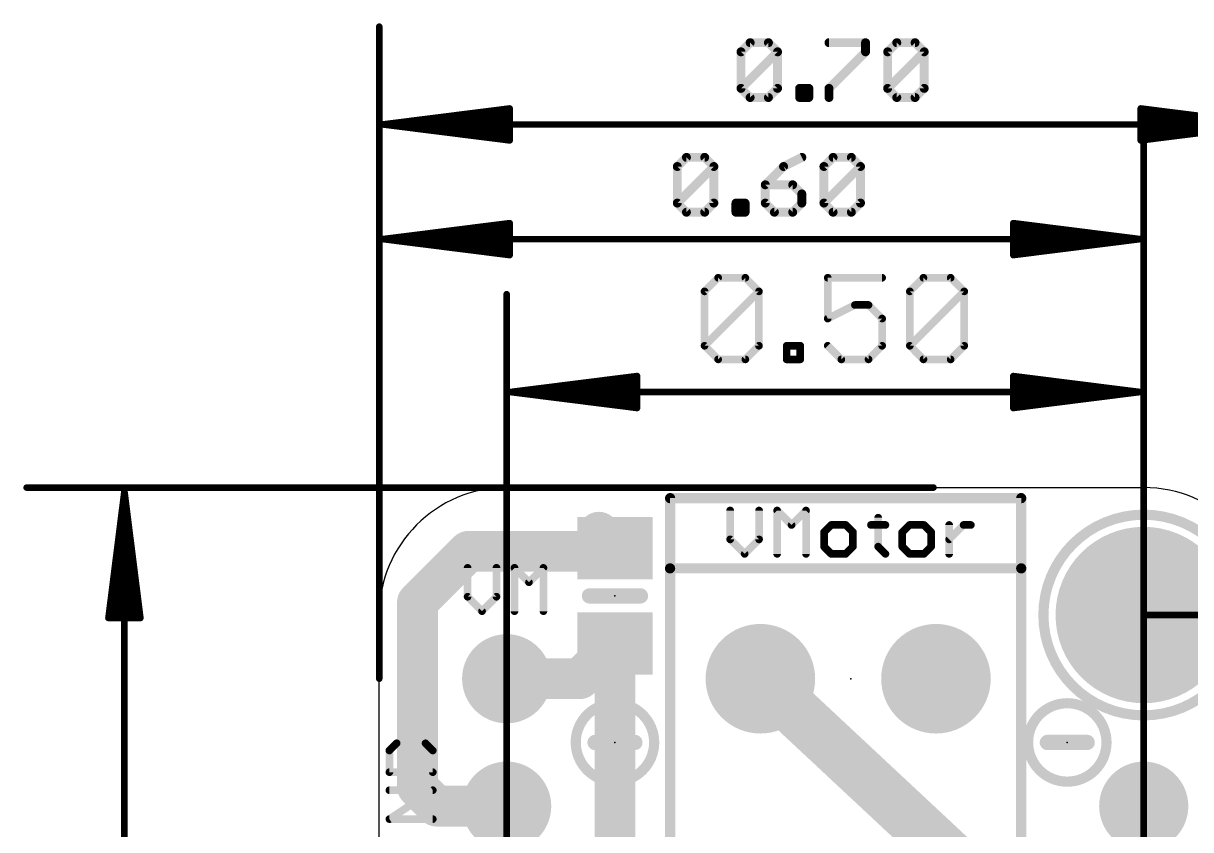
# Model space of a CAD drawing. Extents: x -9.7 to 25.8, y -1.3 to 33.4.
# Drawn here: x -9.38 to 13.89, y 17.31 to 33.38 of the extents above; entities that cross this region are included whole.
import ezdxf

# ---------------------------------------------------------------- set-up
doc = ezdxf.new("R2010")
doc.units = 0
for name, color, linetype in [('1', 12, 'CONTINUOUS'), ('17', 110, 'CONTINUOUS'), ('20', 53, 'CONTINUOUS'), ('21', 40, 'CONTINUOUS'), ('23', 53, 'CONTINUOUS'), ('47', 253, 'CONTINUOUS')]:
    doc.layers.add(name, color=color, linetype=linetype)

# ---------------------------------------------------------------- blocks, each defined once
blk = doc.blocks.new('RECT')
blk.add_solid([(-0.5, -0.5), (0.5, -0.5), (-0.5, 0.5), (0.5, 0.5)])
blk = doc.blocks.new('ROUNDP')
at = {"const_width": 0.5}
blk.add_lwpolyline([(0, -0.25, 1), (0, 0.25, 1), (0, -0.25)], format="xyb", dxfattribs=at)

msp = doc.modelspace()

# ---------------------------------------------------------------- linework, layer by layer
at = {"layer": '1'}
for points, const_width in [([(2.413, 22.921), (2.093, 23.241)], 0.8128), ([(2.352, 22.86), (2.413, 22.921)], 0.8128), ([(-1.524, 21.844), (-0.508, 22.86)], 0.8128), ([(-0.508, 22.86), (2.352, 22.86)], 0.8128), ([(-1.524, 18.161), (-1.524, 21.844)], 0.8128), ([(1.712, 20.32), (2.413, 21.021)], 0.8128), ([(2.413, 21.021), (2.413, 16.637)], 0.8128), ([(0.254, 20.32), (1.712, 20.32)], 0.8128), ([(5.312, 20.32), (9.144, 16.742)], 1.016), ([(-1.143, 17.78), (-1.524, 18.161)], 0.8128), ([(0.254, 17.78), (-1.143, 17.78)], 0.8128)]:
    msp.add_lwpolyline(points, dxfattribs=dict(at, const_width=const_width))
for points, const_width in [([(2.2367, 23.3847, 1), (1.9493, 23.0973)], 0.4064), ([(2.5567, 22.7773, 1), (2.2693, 23.0647)], 0.4064), ([(-0.508, 23.0632, 1), (-0.508, 22.6568)], 0.4064), ([(-0.3643, 22.7163, 1), (-0.6517, 23.0037)], 0.4064), ([(2.2083, 23.0037, 1), (2.4957, 22.7163)], 0.4064), ([(2.2693, 22.7773, 1), (2.5567, 23.0647)], 0.4064), ([(2.352, 22.6568, 1), (2.352, 23.0632)], 0.4064), ([(-1.3208, 21.844, 1), (-1.7272, 21.844)], 0.4064), ([(-1.6677, 21.9877, 1), (-1.3803, 21.7003)], 0.4064), ([(2.6162, 21.021, 1), (2.2098, 21.021)], 0.4064), ([(2.5567, 20.8773, 1), (2.2693, 21.1647)], 0.4064), ([(0.254, 20.5232, 1), (0.254, 20.1168)], 0.4064), ([(1.712, 20.1168, 1), (1.712, 20.5232)], 0.4064), ([(5.4853, 20.5057, 1), (5.1387, 20.1343)], 0.508), ([(1.5683, 20.4637, 1), (1.8557, 20.1763)], 0.4064), ([(-1.3803, 18.3047, 1), (-1.6677, 18.0173)], 0.4064), ([(-1.7272, 18.161, 1), (-1.3208, 18.161)], 0.4064), ([(-1.143, 17.9832, 1), (-1.143, 17.5768)], 0.4064), ([(0.254, 17.5768, 1), (0.254, 17.9832)], 0.4064), ([(-1.2867, 17.6363, 1), (-0.9993, 17.9237)], 0.4064)]:
    msp.add_lwpolyline(points, format="xyb", dxfattribs=dict(at, const_width=const_width))
at = {"layer": '20'}
for p, q in [((0.254, 24.13), (12.954, 24.13)), ((-2.286, 1.27), (-2.286, 21.59))]:
    msp.add_line(p, q, dxfattribs=at)
for centre, start, end in [((0.254, 21.59), 90, 180), ((12.954, 21.59), 0, 90)]:
    msp.add_arc(centre, 2.54, start, end, dxfattribs=at)
at = {"layer": '21'}
for points, const_width in [([(10.512, 23.92), (3.512, 23.92)], 0.2032), ([(3.512, 23.92), (3.512, 22.52)], 0.2032), ([(10.512, 22.52), (10.512, 23.92)], 0.2032), ([(4.7098, 23.6735), (4.7098, 23.0973)], 0.1524), ([(5.2861, 23.0973), (5.2861, 23.6735)], 0.1524), ([(5.6454, 22.8092), (5.6454, 23.6735)], 0.1524), ([(5.6454, 23.6735), (5.9335, 23.3854)], 0.1524), ([(5.9335, 23.3854), (6.2216, 23.6735)], 0.1524), ([(6.2216, 23.6735), (6.2216, 22.8092)], 0.1524), ([(7.6605, 23.5295), (7.6605, 22.9533)], 0.1524), ([(6.7249, 23.3854), (6.5809, 23.2414)], 0.1524), ([(6.5809, 23.2414), (6.5809, 22.9533)], 0.1524), ([(7.0131, 23.3854), (6.7249, 23.3854)], 0.1524), ([(7.1571, 23.2414), (7.0131, 23.3854)], 0.1524), ([(7.1571, 22.9533), (7.1571, 23.2414)], 0.1524), ([(7.5164, 23.3854), (7.8045, 23.3854)], 0.1524), ([(8.2841, 23.3854), (8.1401, 23.2414)], 0.1524), ([(8.1401, 23.2414), (8.1401, 22.9533)], 0.1524), ([(8.5722, 23.3854), (8.2841, 23.3854)], 0.1524), ([(8.7163, 23.2414), (8.5722, 23.3854)], 0.1524), ([(8.7163, 22.9533), (8.7163, 23.2414)], 0.1524), ([(9.0756, 22.8092), (9.0756, 23.3854)], 0.1524), ([(9.0756, 23.0973), (9.3637, 23.3854)], 0.1524), ([(9.3637, 23.3854), (9.5078, 23.3854)], 0.1524), ([(4.7098, 23.0973), (4.998, 22.8092)], 0.1524), ([(4.998, 22.8092), (5.2861, 23.0973)], 0.1524), ([(6.5809, 22.9533), (6.7249, 22.8092)], 0.1524), ([(6.7249, 22.8092), (7.0131, 22.8092)], 0.1524), ([(7.0131, 22.8092), (7.1571, 22.9533)], 0.1524), ([(7.6605, 22.9533), (7.8045, 22.8092)], 0.1524), ([(8.1401, 22.9533), (8.2841, 22.8092)], 0.1524), ([(8.2841, 22.8092), (8.5722, 22.8092)], 0.1524), ([(8.5722, 22.8092), (8.7163, 22.9533)], 0.1524), ([(-0.5248, 22.5305), (-0.5248, 21.9543)], 0.1524), ([(0.0514, 21.9543), (0.0514, 22.5305)], 0.1524), ([(0.4107, 21.6662), (0.4107, 22.5305)], 0.1524), ([(0.4107, 22.5305), (0.6988, 22.2424)], 0.1524), ([(0.6988, 22.2424), (0.9869, 22.5305)], 0.1524), ([(0.9869, 22.5305), (0.9869, 21.6662)], 0.1524), ([(3.512, 22.52), (3.512, 16.92)], 0.2032), ([(10.512, 22.52), (3.512, 22.52)], 0.2032), ([(10.512, 16.92), (10.512, 22.52)], 0.2032), ([(1.905, 21.971), (2.921, 21.971)], 0.3048), ([(-0.5248, 21.9543), (-0.2367, 21.6662)], 0.1524), ([(-0.2367, 21.6662), (0.0514, 21.9543)], 0.1524), ([(2.413, 19.4468), (2.413, 18.6532)], 0.3048), ([(-1.9395, 19.0335), (-2.0835, 18.8894)], 0.1524), ([(-1.3633, 19.0335), (-1.9395, 19.0335)], 0.1524), ([(-1.2192, 18.8894), (-1.3633, 19.0335)], 0.1524), ([(2.8098, 19.05), (2.0161, 19.05)], 0.3048), ([(11.8268, 19.05), (11.0331, 19.05)], 0.3048), ([(-2.0835, 18.8894), (-2.0835, 18.4572)], 0.1524), ([(-1.2192, 18.4572), (-1.2192, 18.8894)], 0.1524), ([(-2.0835, 18.4572), (-1.2192, 18.4572)], 0.1524), ([(-2.0835, 17.5217), (-1.2192, 18.0979)], 0.1524), ([(-1.2192, 18.0979), (-2.0835, 18.0979)], 0.1524), ([(-1.2192, 17.5217), (-2.0835, 17.5217)], 0.1524)]:
    msp.add_lwpolyline(points, dxfattribs=dict(at, const_width=const_width))
for points, const_width in [([(3.512, 23.9708, 1), (3.512, 23.8692)], 0.1016), ([(3.5628, 23.92, 1), (3.4612, 23.92)], 0.1016), ([(10.5628, 23.92, 1), (10.4612, 23.92)], 0.1016), ([(10.512, 23.8692, 1), (10.512, 23.9708)], 0.1016), ([(4.7479, 23.6735, 1), (4.6717, 23.6735)], 0.0762), ([(5.3242, 23.6735, 1), (5.248, 23.6735)], 0.0762), ([(5.6723, 23.7005, 1), (5.6184, 23.6466)], 0.0762), ([(5.6835, 23.6735, 1), (5.6073, 23.6735)], 0.0762), ([(6.2597, 23.6735, 1), (6.1835, 23.6735)], 0.0762), ([(6.2485, 23.6466, 1), (6.1946, 23.7005)], 0.0762), ([(7.6986, 23.5295, 1), (7.6224, 23.5295)], 0.0762), ([(12.954, 19.59, 1), (12.954, 23.59, 1), (12.954, 19.59)], 0.2032), ([(5.9065, 23.4124, 1), (5.9604, 23.3585)], 0.0762), ([(5.9065, 23.3585, 1), (5.9604, 23.4124)], 0.0762), ([(6.5539, 23.2683, 1), (6.6078, 23.2144)], 0.0762), ([(6.619, 23.2414, 1), (6.5428, 23.2414)], 0.0762), ([(6.7249, 23.4235, 1), (6.7249, 23.3473)], 0.0762), ([(6.7519, 23.3585, 1), (6.698, 23.4124)], 0.0762), ([(7.04, 23.4124, 1), (6.9861, 23.3585)], 0.0762), ([(7.0131, 23.3473, 1), (7.0131, 23.4235)], 0.0762), ([(7.1952, 23.2414, 1), (7.119, 23.2414)], 0.0762), ([(7.1302, 23.2144, 1), (7.184, 23.2683)], 0.0762), ([(7.5164, 23.4235, 1), (7.5164, 23.3473)], 0.0762), ([(7.8045, 23.3473, 1), (7.8045, 23.4235)], 0.0762), ([(8.1131, 23.2683, 1), (8.167, 23.2144)], 0.0762), ([(8.1782, 23.2414, 1), (8.102, 23.2414)], 0.0762), ([(8.2841, 23.4235, 1), (8.2841, 23.3473)], 0.0762), ([(8.3111, 23.3585, 1), (8.2572, 23.4124)], 0.0762), ([(8.5992, 23.4124, 1), (8.5453, 23.3585)], 0.0762), ([(8.5722, 23.3473, 1), (8.5722, 23.4235)], 0.0762), ([(8.7544, 23.2414, 1), (8.6782, 23.2414)], 0.0762), ([(8.6894, 23.2144, 1), (8.7432, 23.2683)], 0.0762), ([(9.1137, 23.3854, 1), (9.0375, 23.3854)], 0.0762), ([(9.3637, 23.4235, 1), (9.3637, 23.3473)], 0.0762), ([(9.3907, 23.3585, 1), (9.3368, 23.4124)], 0.0762), ([(9.5078, 23.3473, 1), (9.5078, 23.4235)], 0.0762), ([(4.7368, 23.1243, 1), (4.6829, 23.0704)], 0.0762), ([(4.6717, 23.0973, 1), (4.7479, 23.0973)], 0.0762), ([(5.248, 23.0973, 1), (5.3242, 23.0973)], 0.0762), ([(5.313, 23.0704, 1), (5.2591, 23.1243)], 0.0762), ([(9.0487, 23.1243, 1), (9.1025, 23.0704)], 0.0762), ([(4.971, 22.8361, 1), (5.0249, 22.7823)], 0.0762), ([(4.971, 22.7823, 1), (5.0249, 22.8361)], 0.0762), ([(5.6073, 22.8092, 1), (5.6835, 22.8092)], 0.0762), ([(6.1835, 22.8092, 1), (6.2597, 22.8092)], 0.0762), ([(6.6078, 22.9802, 1), (6.5539, 22.9263)], 0.0762), ([(6.5428, 22.9533, 1), (6.619, 22.9533)], 0.0762), ([(6.7249, 22.8473, 1), (6.7249, 22.7711)], 0.0762), ([(6.698, 22.7823, 1), (6.7519, 22.8361)], 0.0762), ([(6.9861, 22.8361, 1), (7.04, 22.7823)], 0.0762), ([(7.0131, 22.7711, 1), (7.0131, 22.8473)], 0.0762), ([(7.119, 22.9533, 1), (7.1952, 22.9533)], 0.0762), ([(7.184, 22.9263, 1), (7.1302, 22.9802)], 0.0762), ([(7.6874, 22.9802, 1), (7.6335, 22.9263)], 0.0762), ([(7.6224, 22.9533, 1), (7.6986, 22.9533)], 0.0762), ([(7.7776, 22.7823, 1), (7.8315, 22.8361)], 0.0762), ([(8.167, 22.9802, 1), (8.1131, 22.9263)], 0.0762), ([(8.102, 22.9533, 1), (8.1782, 22.9533)], 0.0762), ([(8.2841, 22.8473, 1), (8.2841, 22.7711)], 0.0762), ([(8.2572, 22.7823, 1), (8.3111, 22.8361)], 0.0762), ([(8.5453, 22.8361, 1), (8.5992, 22.7823)], 0.0762), ([(8.5722, 22.7711, 1), (8.5722, 22.8473)], 0.0762), ([(8.6782, 22.9533, 1), (8.7544, 22.9533)], 0.0762), ([(8.7432, 22.9263, 1), (8.6894, 22.9802)], 0.0762), ([(9.0375, 22.8092, 1), (9.1137, 22.8092)], 0.0762), ([(-0.4867, 22.5305, 1), (-0.5629, 22.5305)], 0.0762), ([(0.0895, 22.5305, 1), (0.0133, 22.5305)], 0.0762), ([(0.4376, 22.5575, 1), (0.3837, 22.5036)], 0.0762), ([(0.4488, 22.5305, 1), (0.3726, 22.5305)], 0.0762), ([(1.025, 22.5305, 1), (0.9488, 22.5305)], 0.0762), ([(1.0138, 22.5036, 1), (0.96, 22.5575)], 0.0762), ([(3.5628, 22.52, 1), (3.4612, 22.52)], 0.1016), ([(3.512, 22.5708, 1), (3.512, 22.4692)], 0.1016), ([(10.5628, 22.52, 1), (10.4612, 22.52)], 0.1016), ([(10.512, 22.4692, 1), (10.512, 22.5708)], 0.1016), ([(3.4612, 22.52, 1), (3.5628, 22.52)], 0.1016), ([(10.4612, 22.52, 1), (10.5628, 22.52)], 0.1016), ([(0.6719, 22.2694, 1), (0.7257, 22.2155)], 0.0762), ([(0.6719, 22.2155, 1), (0.7257, 22.2694)], 0.0762), ([(1.905, 22.0472, 1), (1.905, 21.8948)], 0.1524), ([(2.921, 21.8948, 1), (2.921, 22.0472)], 0.1524), ([(-0.4979, 21.9813, 1), (-0.5518, 21.9274)], 0.0762), ([(-0.5629, 21.9543, 1), (-0.4867, 21.9543)], 0.0762), ([(0.0133, 21.9543, 1), (0.0895, 21.9543)], 0.0762), ([(0.0783, 21.9274, 1), (0.0244, 21.9813)], 0.0762), ([(-0.2637, 21.6931, 1), (-0.2098, 21.6393)], 0.0762), ([(-0.2637, 21.6393, 1), (-0.2098, 21.6931)], 0.0762), ([(0.3726, 21.6662, 1), (0.4488, 21.6662)], 0.0762), ([(0.9488, 21.6662, 1), (1.025, 21.6662)], 0.0762), ([(2.413, 18.2683, 1), (2.413, 19.8317, 1), (2.413, 18.2683)], 0.2032), ([(11.43, 18.2683, 1), (11.43, 19.8317, 1), (11.43, 18.2683)], 0.2032), ([(2.4892, 19.4468, 1), (2.3368, 19.4468)], 0.1524), ([(-1.9395, 19.0716, 1), (-1.9395, 18.9954)], 0.0762), ([(-1.9125, 19.0065, 1), (-1.9664, 19.0604)], 0.0762), ([(-1.3363, 19.0604, 1), (-1.3902, 19.0065)], 0.0762), ([(-1.3633, 18.9954, 1), (-1.3633, 19.0716)], 0.0762), ([(2.0161, 19.1262, 1), (2.0161, 18.9738)], 0.1524), ([(2.8098, 18.9738, 1), (2.8098, 19.1262)], 0.1524), ([(11.0331, 19.1262, 1), (11.0331, 18.9738)], 0.1524), ([(11.8268, 18.9738, 1), (11.8268, 19.1262)], 0.1524), ([(-2.0454, 18.8894, 1), (-2.1216, 18.8894)], 0.0762), ([(-2.1105, 18.9163, 1), (-2.0566, 18.8625)], 0.0762), ([(-1.1811, 18.8894, 1), (-1.2573, 18.8894)], 0.0762), ([(-1.2461, 18.8625, 1), (-1.1923, 18.9163)], 0.0762), ([(2.3368, 18.6532, 1), (2.4892, 18.6532)], 0.1524), ([(-2.0835, 18.4953, 1), (-2.0835, 18.4191)], 0.0762), ([(-2.1216, 18.4572, 1), (-2.0454, 18.4572)], 0.0762), ([(-1.2573, 18.4572, 1), (-1.1811, 18.4572)], 0.0762), ([(-1.2192, 18.4191, 1), (-1.2192, 18.4953)], 0.0762), ([(-2.0835, 18.136, 1), (-2.0835, 18.0598)], 0.0762), ([(-1.1981, 18.0662, 1), (-1.2403, 18.1296)], 0.0762), ([(-1.2192, 18.0598, 1), (-1.2192, 18.136)], 0.0762), ([(-2.1047, 17.5534, 1), (-2.0624, 17.49)], 0.0762), ([(-2.0835, 17.5598, 1), (-2.0835, 17.4836)], 0.0762), ([(-1.2192, 17.4836, 1), (-1.2192, 17.5598)], 0.0762)]:
    msp.add_lwpolyline(points, format="xyb", dxfattribs=dict(at, const_width=const_width))
at = {"layer": '23'}
for p in [(2.413, 21.971), (12.954, 21.59), (7.112, 20.32), (2.413, 19.05), (11.43, 19.05)]:
    msp.add_point(p, dxfattribs=at)
at = {"layer": '47'}
for points, const_width in [([(-2.286, 20.32), (-2.286, 33.319)], 0.13), ([(4.9256, 32.8163), (5.1078, 32.9985)], 0.1778), ([(5.1078, 32.9985), (5.4721, 32.9985)], 0.1778), ([(5.4721, 32.9985), (5.6543, 32.8163)], 0.1778), ([(6.6797, 32.9985), (7.4084, 32.9985)], 0.1778), ([(7.4084, 32.9985), (7.4084, 32.8163)], 0.1778), ([(7.8491, 32.8163), (8.0313, 32.9985)], 0.1778), ([(8.0313, 32.9985), (8.3956, 32.9985)], 0.1778), ([(8.3956, 32.9985), (8.5778, 32.8163)], 0.1778), ([(4.9256, 32.0876), (4.9256, 32.8163)], 0.1778), ([(4.9256, 32.0876), (5.6543, 32.8163)], 0.1778), ([(5.6543, 32.8163), (5.6543, 32.0876)], 0.1778), ([(7.4084, 32.8163), (6.6797, 32.0876)], 0.1778), ([(7.8491, 32.0876), (7.8491, 32.8163)], 0.1778), ([(7.8491, 32.0876), (8.5778, 32.8163)], 0.1778), ([(8.5778, 32.8163), (8.5778, 32.0876)], 0.1778), ([(5.1078, 31.9054), (4.9256, 32.0876)], 0.1778), ([(5.6543, 32.0876), (5.4721, 31.9054)], 0.1778), ([(6.095, 31.9054), (6.095, 32.0876)], 0.1778), ([(6.095, 32.0876), (6.2772, 32.0876)], 0.1778), ([(6.2772, 32.0876), (6.2772, 31.9054)], 0.1778), ([(6.6797, 32.0876), (6.6797, 31.9054)], 0.1778), ([(8.0313, 31.9054), (7.8491, 32.0876)], 0.1778), ([(8.5778, 32.0876), (8.3956, 31.9054)], 0.1778), ([(5.4721, 31.9054), (5.1078, 31.9054)], 0.1778), ([(6.2772, 31.9054), (6.095, 31.9054)], 0.1778), ([(8.3956, 31.9054), (8.0313, 31.9054)], 0.1778), ([(-2.221, 31.369), (0.314, 31.6882)], 0.13), ([(-2.221, 31.369), (0.314, 31.629)], 0.13), ([(0.314, 31.6882), (0.314, 31.0498)], 0.13), ([(15.429, 31.369), (12.894, 31.6882)], 0.13), ([(12.894, 31.6882), (12.894, 31.0498)], 0.13), ([(15.429, 31.369), (12.894, 31.629)], 0.13), ([(-2.221, 31.369), (0.314, 31.499)], 0.13), ([(-2.221, 31.369), (15.429, 31.369)], 0.13), ([(0.314, 31.0498), (-2.221, 31.369)], 0.13), ([(0.314, 31.239), (-2.221, 31.369)], 0.13), ([(0.314, 31.109), (-2.221, 31.369)], 0.13), ([(15.429, 31.369), (12.894, 31.499)], 0.13), ([(12.894, 31.0498), (15.429, 31.369)], 0.13), ([(12.894, 31.239), (15.429, 31.369)], 0.13), ([(12.894, 31.109), (15.429, 31.369)], 0.13), ([(-2.286, 21.082), (-2.286, 31.033)], 0.13), ([(12.954, 21.59), (12.954, 31.033)], 0.13), ([(3.6556, 30.5303), (3.8378, 30.7125)], 0.1778), ([(3.8378, 30.7125), (4.2021, 30.7125)], 0.1778), ([(4.2021, 30.7125), (4.3843, 30.5303)], 0.1778), ([(6.1384, 30.7125), (5.774, 30.5303)], 0.1778), ([(6.5791, 30.5303), (6.7613, 30.7125)], 0.1778), ([(6.7613, 30.7125), (7.1256, 30.7125)], 0.1778), ([(7.1256, 30.7125), (7.3078, 30.5303)], 0.1778), ([(3.6556, 29.8016), (3.6556, 30.5303)], 0.1778), ([(3.6556, 29.8016), (4.3843, 30.5303)], 0.1778), ([(4.3843, 30.5303), (4.3843, 29.8016)], 0.1778), ([(5.774, 30.5303), (5.4097, 30.166)], 0.1778), ([(6.5791, 29.8016), (6.5791, 30.5303)], 0.1778), ([(6.5791, 29.8016), (7.3078, 30.5303)], 0.1778), ([(7.3078, 30.5303), (7.3078, 29.8016)], 0.1778), ([(5.4097, 30.166), (5.4097, 29.8016)], 0.1778), ([(5.9562, 30.166), (5.4097, 30.166)], 0.1778), ([(6.1384, 29.9838), (5.9562, 30.166)], 0.1778), ([(6.1384, 29.8016), (6.1384, 29.9838)], 0.1778), ([(3.8378, 29.6194), (3.6556, 29.8016)], 0.1778), ([(4.3843, 29.8016), (4.2021, 29.6194)], 0.1778), ([(4.825, 29.6194), (4.825, 29.8016)], 0.1778), ([(4.825, 29.8016), (5.0072, 29.8016)], 0.1778), ([(5.0072, 29.8016), (5.0072, 29.6194)], 0.1778), ([(5.4097, 29.8016), (5.5919, 29.6194)], 0.1778), ([(5.9562, 29.6194), (6.1384, 29.8016)], 0.1778), ([(6.7613, 29.6194), (6.5791, 29.8016)], 0.1778), ([(7.3078, 29.8016), (7.1256, 29.6194)], 0.1778), ([(4.2021, 29.6194), (3.8378, 29.6194)], 0.1778), ([(5.0072, 29.6194), (4.825, 29.6194)], 0.1778), ([(5.5919, 29.6194), (5.9562, 29.6194)], 0.1778), ([(7.1256, 29.6194), (6.7613, 29.6194)], 0.1778), ([(-2.221, 29.083), (0.314, 29.4022)], 0.13), ([(-2.221, 29.083), (0.314, 29.343)], 0.13), ([(0.314, 29.4022), (0.314, 28.7638)], 0.13), ([(12.889, 29.083), (10.354, 29.4022)], 0.13), ([(10.354, 29.4022), (10.354, 28.7638)], 0.13), ([(12.889, 29.083), (10.354, 29.343)], 0.13), ([(-2.221, 29.083), (0.314, 29.213)], 0.13), ([(-2.221, 29.083), (12.889, 29.083)], 0.13), ([(0.314, 28.7638), (-2.221, 29.083)], 0.13), ([(0.314, 28.953), (-2.221, 29.083)], 0.13), ([(0.314, 28.823), (-2.221, 29.083)], 0.13), ([(12.889, 29.083), (10.354, 29.213)], 0.13), ([(10.354, 28.7638), (12.889, 29.083)], 0.13), ([(10.354, 28.953), (12.889, 29.083)], 0.13), ([(10.354, 28.823), (12.889, 29.083)], 0.13), ([(4.1988, 28.0415), (4.47, 28.3127)], 0.1524), ([(4.47, 28.3127), (5.0123, 28.3127)], 0.1524), ([(5.0123, 28.3127), (5.2835, 28.0415)], 0.1524), ([(7.7392, 28.3127), (6.6545, 28.3127)], 0.1524), ([(6.6545, 28.3127), (6.6545, 27.4992)], 0.1524), ([(8.2917, 28.0415), (8.5629, 28.3127)], 0.1524), ([(8.5629, 28.3127), (9.1052, 28.3127)], 0.1524), ([(9.1052, 28.3127), (9.3764, 28.0415)], 0.1524), ([(0.254, 11.43), (0.254, 27.985)], 0.13), ([(4.1988, 26.9569), (4.1988, 28.0415)], 0.1524), ([(4.1988, 26.9569), (5.2835, 28.0415)], 0.1524), ([(5.2835, 28.0415), (5.2835, 26.9569)], 0.1524), ([(8.2917, 26.9569), (8.2917, 28.0415)], 0.1524), ([(8.2917, 26.9569), (9.3764, 28.0415)], 0.1524), ([(9.3764, 28.0415), (9.3764, 26.9569)], 0.1524), ([(12.954, 11.43), (12.954, 27.985)], 0.13), ([(6.6545, 27.4992), (7.1969, 27.7704)], 0.1524), ([(7.1969, 27.7704), (7.468, 27.7704)], 0.1524), ([(7.468, 27.7704), (7.7392, 27.4992)], 0.1524), ([(7.7392, 27.4992), (7.7392, 26.9569)], 0.1524), ([(4.47, 26.6857), (4.1988, 26.9569)], 0.1524), ([(5.2835, 26.9569), (5.0123, 26.6857)], 0.1524), ([(5.836, 26.6857), (5.836, 26.9569)], 0.1524), ([(5.836, 26.9569), (6.1071, 26.9569)], 0.1524), ([(6.1071, 26.9569), (6.1071, 26.6857)], 0.1524), ([(6.9257, 26.6857), (6.6545, 26.9569)], 0.1524), ([(7.7392, 26.9569), (7.468, 26.6857)], 0.1524), ([(8.5629, 26.6857), (8.2917, 26.9569)], 0.1524), ([(9.3764, 26.9569), (9.1052, 26.6857)], 0.1524), ([(5.0123, 26.6857), (4.47, 26.6857)], 0.1524), ([(6.1071, 26.6857), (5.836, 26.6857)], 0.1524), ([(7.468, 26.6857), (6.9257, 26.6857)], 0.1524), ([(9.1052, 26.6857), (8.5629, 26.6857)], 0.1524), ([(0.319, 26.035), (2.854, 26.3542)], 0.13), ([(0.319, 26.035), (2.854, 26.295)], 0.13), ([(2.854, 26.3542), (2.854, 25.7158)], 0.13), ([(12.889, 26.035), (10.354, 26.3542)], 0.13), ([(10.354, 26.3542), (10.354, 25.7158)], 0.13), ([(12.889, 26.035), (10.354, 26.295)], 0.13), ([(0.319, 26.035), (2.854, 26.165)], 0.13), ([(0.319, 26.035), (12.889, 26.035)], 0.13), ([(2.854, 25.7158), (0.319, 26.035)], 0.13), ([(2.854, 25.905), (0.319, 26.035)], 0.13), ([(2.854, 25.775), (0.319, 26.035)], 0.13), ([(12.889, 26.035), (10.354, 26.165)], 0.13), ([(10.354, 25.7158), (12.889, 26.035)], 0.13), ([(10.354, 25.905), (12.889, 26.035)], 0.13), ([(10.354, 25.775), (12.889, 26.035)], 0.13), ([(8.763, 24.13), (-9.316, 24.13)], 0.13), ([(-7.366, 24.065), (-7.6852, 21.53)], 0.13), ([(-7.366, 24.065), (-7.626, 21.53)], 0.13), ([(-7.366, 24.065), (-7.496, 21.53)], 0.13), ([(-7.366, -1.205), (-7.366, 24.065)], 0.13), ([(-7.0468, 21.53), (-7.366, 24.065)], 0.13), ([(-7.236, 21.53), (-7.366, 24.065)], 0.13), ([(-7.106, 21.53), (-7.366, 24.065)], 0.13), ([(12.954, 21.59), (25.699, 21.59)], 0.13), ([(-7.6852, 21.53), (-7.0468, 21.53)], 0.13)]:
    msp.add_lwpolyline(points, dxfattribs=dict(at, const_width=const_width))
for points, const_width in [([(-2.2535, 33.319, 1), (-2.3185, 33.319)], 0.065), ([(5.1078, 33.043, 1), (5.1078, 32.9541)], 0.0889), ([(5.1392, 32.9671, 1), (5.0763, 33.03)], 0.0889), ([(5.5036, 33.03, 1), (5.4407, 32.9671)], 0.0889), ([(5.4721, 32.9541, 1), (5.4721, 33.043)], 0.0889), ([(6.6797, 33.043, 1), (6.6797, 32.9541)], 0.0889), ([(7.4529, 32.9985, 1), (7.364, 32.9985)], 0.0889), ([(7.4084, 32.9541, 1), (7.4084, 33.043)], 0.0889), ([(8.0313, 33.043, 1), (8.0313, 32.9541)], 0.0889), ([(8.0627, 32.9671, 1), (7.9998, 33.03)], 0.0889), ([(8.4271, 33.03, 1), (8.3642, 32.9671)], 0.0889), ([(8.3956, 32.9541, 1), (8.3956, 33.043)], 0.0889), ([(4.97, 32.8163, 1), (4.8811, 32.8163)], 0.0889), ([(4.8941, 32.8478, 1), (4.957, 32.7849)], 0.0889), ([(5.6988, 32.8163, 1), (5.6099, 32.8163)], 0.0889), ([(5.6858, 32.7849, 1), (5.6229, 32.8478)], 0.0889), ([(5.6229, 32.7849, 1), (5.6858, 32.8478)], 0.0889), ([(7.364, 32.8163, 1), (7.4529, 32.8163)], 0.0889), ([(7.4399, 32.7849, 1), (7.377, 32.8478)], 0.0889), ([(7.8935, 32.8163, 1), (7.8046, 32.8163)], 0.0889), ([(7.8176, 32.8478, 1), (7.8805, 32.7849)], 0.0889), ([(8.6223, 32.8163, 1), (8.5334, 32.8163)], 0.0889), ([(8.6093, 32.7849, 1), (8.5464, 32.8478)], 0.0889), ([(8.5464, 32.7849, 1), (8.6093, 32.8478)], 0.0889), ([(4.8811, 32.0876, 1), (4.97, 32.0876)], 0.0889), ([(4.957, 32.119, 1), (4.8941, 32.0562)], 0.0889), ([(4.8941, 32.119, 1), (4.957, 32.0562)], 0.0889), ([(5.6099, 32.0876, 1), (5.6988, 32.0876)], 0.0889), ([(5.6858, 32.0562, 1), (5.6229, 32.119)], 0.0889), ([(6.1394, 32.0876, 1), (6.0505, 32.0876)], 0.0889), ([(6.095, 32.132, 1), (6.095, 32.0431)], 0.0889), ([(6.3216, 32.0876, 1), (6.2327, 32.0876)], 0.0889), ([(6.2772, 32.0431, 1), (6.2772, 32.132)], 0.0889), ([(6.7241, 32.0876, 1), (6.6352, 32.0876)], 0.0889), ([(6.6482, 32.119, 1), (6.7111, 32.0562)], 0.0889), ([(7.8046, 32.0876, 1), (7.8935, 32.0876)], 0.0889), ([(7.8805, 32.119, 1), (7.8176, 32.0562)], 0.0889), ([(7.8176, 32.119, 1), (7.8805, 32.0562)], 0.0889), ([(8.5334, 32.0876, 1), (8.6223, 32.0876)], 0.0889), ([(8.6093, 32.0562, 1), (8.5464, 32.119)], 0.0889), ([(5.1078, 31.9499, 1), (5.1078, 31.8609)], 0.0889), ([(5.0763, 31.874, 1), (5.1392, 31.9368)], 0.0889), ([(5.4407, 31.9368, 1), (5.5036, 31.874)], 0.0889), ([(5.4721, 31.8609, 1), (5.4721, 31.9499)], 0.0889), ([(6.095, 31.9499, 1), (6.095, 31.8609)], 0.0889), ([(6.0505, 31.9054, 1), (6.1394, 31.9054)], 0.0889), ([(6.2327, 31.9054, 1), (6.3216, 31.9054)], 0.0889), ([(6.2772, 31.8609, 1), (6.2772, 31.9499)], 0.0889), ([(6.6352, 31.9054, 1), (6.7241, 31.9054)], 0.0889), ([(8.0313, 31.9499, 1), (8.0313, 31.8609)], 0.0889), ([(7.9998, 31.874, 1), (8.0627, 31.9368)], 0.0889), ([(8.3642, 31.9368, 1), (8.4271, 31.874)], 0.0889), ([(8.3956, 31.8609, 1), (8.3956, 31.9499)], 0.0889), ([(0.3465, 31.6882, 1), (0.2815, 31.6882)], 0.065), ([(0.3181, 31.656, 1), (0.3099, 31.7205)], 0.065), ([(0.3173, 31.5967, 1), (0.3107, 31.6613)], 0.065), ([(12.8981, 31.7205, 1), (12.8899, 31.656)], 0.065), ([(12.9265, 31.6882, 1), (12.8615, 31.6882)], 0.065), ([(12.8973, 31.6613, 1), (12.8907, 31.5967)], 0.065), ([(-2.221, 31.4015, 1), (-2.221, 31.3365)], 0.065), ([(-2.2169, 31.4012, 1), (-2.2251, 31.3368)], 0.065), ([(-2.2227, 31.4015, 1), (-2.2193, 31.3365)], 0.065), ([(-2.2193, 31.4015, 1), (-2.2227, 31.3365)], 0.065), ([(-2.2177, 31.4013, 1), (-2.2243, 31.3367)], 0.065), ([(-2.2243, 31.4013, 1), (-2.2177, 31.3367)], 0.065), ([(-2.2251, 31.4012, 1), (-2.2169, 31.3368)], 0.065), ([(0.3157, 31.4665, 1), (0.3123, 31.5315)], 0.065), ([(12.8957, 31.5315, 1), (12.8923, 31.4665)], 0.065), ([(0.3123, 31.2065, 1), (0.3157, 31.2715)], 0.065), ([(12.8923, 31.2715, 1), (12.8957, 31.2065)], 0.065), ([(-2.2535, 31.033, 1), (-2.3185, 31.033)], 0.065), ([(0.2815, 31.0498, 1), (0.3465, 31.0498)], 0.065), ([(0.3099, 31.0175, 1), (0.3181, 31.082)], 0.065), ([(0.3107, 31.0767, 1), (0.3173, 31.1413)], 0.065), ([(12.8907, 31.1413, 1), (12.8973, 31.0767)], 0.065), ([(12.8899, 31.082, 1), (12.8981, 31.0175)], 0.065), ([(12.8615, 31.0498, 1), (12.9265, 31.0498)], 0.065), ([(12.9865, 31.033, 1), (12.9215, 31.033)], 0.065), ([(3.8378, 30.757, 1), (3.8378, 30.6681)], 0.0889), ([(3.8692, 30.6811, 1), (3.8063, 30.744)], 0.0889), ([(4.2336, 30.744, 1), (4.1707, 30.6811)], 0.0889), ([(4.2021, 30.6681, 1), (4.2021, 30.757)], 0.0889), ([(6.1583, 30.6728, 1), (6.1185, 30.7523)], 0.0889), ([(6.7613, 30.757, 1), (6.7613, 30.6681)], 0.0889), ([(6.7927, 30.6811, 1), (6.7298, 30.744)], 0.0889), ([(7.1571, 30.744, 1), (7.0942, 30.6811)], 0.0889), ([(7.1256, 30.6681, 1), (7.1256, 30.757)], 0.0889), ([(3.7, 30.5303, 1), (3.6111, 30.5303)], 0.0889), ([(3.6241, 30.5618, 1), (3.687, 30.4989)], 0.0889), ([(4.4288, 30.5303, 1), (4.3399, 30.5303)], 0.0889), ([(4.3529, 30.4989, 1), (4.4158, 30.5618)], 0.0889), ([(4.4158, 30.4989, 1), (4.3529, 30.5618)], 0.0889), ([(5.7542, 30.5701, 1), (5.7939, 30.4906)], 0.0889), ([(5.8055, 30.4989, 1), (5.7426, 30.5618)], 0.0889), ([(6.5476, 30.5618, 1), (6.6105, 30.4989)], 0.0889), ([(6.6235, 30.5303, 1), (6.5346, 30.5303)], 0.0889), ([(7.3523, 30.5303, 1), (7.2634, 30.5303)], 0.0889), ([(7.2764, 30.4989, 1), (7.3393, 30.5618)], 0.0889), ([(7.3393, 30.4989, 1), (7.2764, 30.5618)], 0.0889), ([(5.4541, 30.166, 1), (5.3652, 30.166)], 0.0889), ([(5.4097, 30.2104, 1), (5.4097, 30.1215)], 0.0889), ([(5.9877, 30.1974, 1), (5.9248, 30.1345)], 0.0889), ([(5.9562, 30.1215, 1), (5.9562, 30.2104)], 0.0889), ([(5.3782, 30.1974, 1), (5.4411, 30.1345)], 0.0889), ([(6.1829, 29.9838, 1), (6.094, 29.9838)], 0.0889), ([(6.107, 29.9523, 1), (6.1699, 30.0152)], 0.0889), ([(3.6111, 29.8016, 1), (3.7, 29.8016)], 0.0889), ([(3.687, 29.833, 1), (3.6241, 29.7702)], 0.0889), ([(3.6241, 29.833, 1), (3.687, 29.7702)], 0.0889), ([(4.3399, 29.8016, 1), (4.4288, 29.8016)], 0.0889), ([(4.4158, 29.7702, 1), (4.3529, 29.833)], 0.0889), ([(4.8694, 29.8016, 1), (4.7805, 29.8016)], 0.0889), ([(4.825, 29.846, 1), (4.825, 29.7571)], 0.0889), ([(5.0516, 29.8016, 1), (4.9627, 29.8016)], 0.0889), ([(5.0072, 29.7571, 1), (5.0072, 29.846)], 0.0889), ([(5.3652, 29.8016, 1), (5.4541, 29.8016)], 0.0889), ([(5.4411, 29.833, 1), (5.3782, 29.7702)], 0.0889), ([(6.094, 29.8016, 1), (6.1829, 29.8016)], 0.0889), ([(6.1699, 29.7702, 1), (6.107, 29.833)], 0.0889), ([(6.6105, 29.833, 1), (6.5476, 29.7702)], 0.0889), ([(6.5476, 29.833, 1), (6.6105, 29.7702)], 0.0889), ([(6.5346, 29.8016, 1), (6.6235, 29.8016)], 0.0889), ([(7.2634, 29.8016, 1), (7.3523, 29.8016)], 0.0889), ([(7.3393, 29.7702, 1), (7.2764, 29.833)], 0.0889), ([(3.8378, 29.6639, 1), (3.8378, 29.575)], 0.0889), ([(3.8063, 29.588, 1), (3.8692, 29.6508)], 0.0889), ([(4.1707, 29.6508, 1), (4.2336, 29.588)], 0.0889), ([(4.2021, 29.575, 1), (4.2021, 29.6639)], 0.0889), ([(4.7805, 29.6194, 1), (4.8694, 29.6194)], 0.0889), ([(4.825, 29.6639, 1), (4.825, 29.575)], 0.0889), ([(4.9627, 29.6194, 1), (5.0516, 29.6194)], 0.0889), ([(5.0072, 29.575, 1), (5.0072, 29.6639)], 0.0889), ([(5.5919, 29.6639, 1), (5.5919, 29.575)], 0.0889), ([(5.5604, 29.588, 1), (5.6233, 29.6508)], 0.0889), ([(5.9248, 29.6508, 1), (5.9877, 29.588)], 0.0889), ([(5.9562, 29.575, 1), (5.9562, 29.6639)], 0.0889), ([(6.7613, 29.6639, 1), (6.7613, 29.575)], 0.0889), ([(6.7298, 29.588, 1), (6.7927, 29.6508)], 0.0889), ([(7.0942, 29.6508, 1), (7.1571, 29.588)], 0.0889), ([(7.1256, 29.575, 1), (7.1256, 29.6639)], 0.0889), ([(0.3465, 29.4022, 1), (0.2815, 29.4022)], 0.065), ([(0.3181, 29.37, 1), (0.3099, 29.4345)], 0.065), ([(0.3173, 29.3107, 1), (0.3107, 29.3753)], 0.065), ([(10.3581, 29.4345, 1), (10.3499, 29.37)], 0.065), ([(10.3865, 29.4022, 1), (10.3215, 29.4022)], 0.065), ([(10.3573, 29.3753, 1), (10.3507, 29.3107)], 0.065), ([(-2.221, 29.1155, 1), (-2.221, 29.0505)], 0.065), ([(-2.2169, 29.1152, 1), (-2.2251, 29.0508)], 0.065), ([(-2.2227, 29.1155, 1), (-2.2193, 29.0505)], 0.065), ([(-2.2193, 29.1155, 1), (-2.2227, 29.0505)], 0.065), ([(-2.2177, 29.1153, 1), (-2.2243, 29.0507)], 0.065), ([(-2.2243, 29.1153, 1), (-2.2177, 29.0507)], 0.065), ([(-2.2251, 29.1152, 1), (-2.2169, 29.0508)], 0.065), ([(0.3157, 29.1805, 1), (0.3123, 29.2455)], 0.065), ([(10.3557, 29.2455, 1), (10.3523, 29.1805)], 0.065), ([(12.8931, 29.0508, 1), (12.8849, 29.1152)], 0.065), ([(12.8849, 29.0508, 1), (12.8931, 29.1152)], 0.065), ([(12.8923, 29.0507, 1), (12.8857, 29.1153)], 0.065), ([(12.8857, 29.0507, 1), (12.8923, 29.1153)], 0.065), ([(12.8873, 29.0505, 1), (12.8907, 29.1155)], 0.065), ([(12.8907, 29.0505, 1), (12.8873, 29.1155)], 0.065), ([(12.889, 29.0505, 1), (12.889, 29.1155)], 0.065), ([(0.3107, 28.7907, 1), (0.3173, 28.8553)], 0.065), ([(0.3123, 28.9205, 1), (0.3157, 28.9855)], 0.065), ([(10.3523, 28.9855, 1), (10.3557, 28.9205)], 0.065), ([(10.3507, 28.8553, 1), (10.3573, 28.7907)], 0.065), ([(0.2815, 28.7638, 1), (0.3465, 28.7638)], 0.065), ([(0.3099, 28.7315, 1), (0.3181, 28.796)], 0.065), ([(10.3499, 28.796, 1), (10.3581, 28.7315)], 0.065), ([(10.3215, 28.7638, 1), (10.3865, 28.7638)], 0.065), ([(4.47, 28.3508, 1), (4.47, 28.2746)], 0.0762), ([(4.4969, 28.2857, 1), (4.443, 28.3396)], 0.0762), ([(5.0392, 28.3396, 1), (4.9854, 28.2857)], 0.0762), ([(5.0123, 28.2746, 1), (5.0123, 28.3508)], 0.0762), ([(6.6545, 28.3508, 1), (6.6545, 28.2746)], 0.0762), ([(6.6926, 28.3127, 1), (6.6164, 28.3127)], 0.0762), ([(7.7392, 28.2746, 1), (7.7392, 28.3508)], 0.0762), ([(8.5629, 28.3508, 1), (8.5629, 28.2746)], 0.0762), ([(8.5898, 28.2857, 1), (8.5359, 28.3396)], 0.0762), ([(9.1321, 28.3396, 1), (9.0783, 28.2857)], 0.0762), ([(9.1052, 28.2746, 1), (9.1052, 28.3508)], 0.0762), ([(0.2865, 27.985, 1), (0.2215, 27.985)], 0.065), ([(4.2369, 28.0415, 1), (4.1607, 28.0415)], 0.0762), ([(4.1719, 28.0685, 1), (4.2258, 28.0146)], 0.0762), ([(5.3216, 28.0415, 1), (5.2454, 28.0415)], 0.0762), ([(5.3104, 28.0146, 1), (5.2565, 28.0685)], 0.0762), ([(5.2565, 28.0146, 1), (5.3104, 28.0685)], 0.0762), ([(8.3298, 28.0415, 1), (8.2536, 28.0415)], 0.0762), ([(8.2648, 28.0685, 1), (8.3186, 28.0146)], 0.0762), ([(9.4145, 28.0415, 1), (9.3383, 28.0415)], 0.0762), ([(9.4033, 28.0146, 1), (9.3494, 28.0685)], 0.0762), ([(9.3494, 28.0146, 1), (9.4033, 28.0685)], 0.0762), ([(12.9865, 27.985, 1), (12.9215, 27.985)], 0.065), ([(7.1969, 27.8085, 1), (7.1969, 27.7323)], 0.0762), ([(7.2139, 27.7363, 1), (7.1798, 27.8044)], 0.0762), ([(7.495, 27.7973, 1), (7.4411, 27.7434)], 0.0762), ([(7.468, 27.7323, 1), (7.468, 27.8085)], 0.0762), ([(6.6375, 27.5333, 1), (6.6716, 27.4651)], 0.0762), ([(6.6164, 27.4992, 1), (6.6926, 27.4992)], 0.0762), ([(7.7773, 27.4992, 1), (7.7011, 27.4992)], 0.0762), ([(7.7123, 27.4723, 1), (7.7661, 27.5261)], 0.0762), ([(4.2258, 26.9838, 1), (4.1719, 26.9299)], 0.0762), ([(4.1719, 26.9838, 1), (4.2258, 26.9299)], 0.0762), ([(4.1607, 26.9569, 1), (4.2369, 26.9569)], 0.0762), ([(5.2454, 26.9569, 1), (5.3216, 26.9569)], 0.0762), ([(5.3104, 26.9299, 1), (5.2565, 26.9838)], 0.0762), ([(5.8741, 26.9569, 1), (5.7979, 26.9569)], 0.0762), ([(5.836, 26.995, 1), (5.836, 26.9188)], 0.0762), ([(6.1452, 26.9569, 1), (6.069, 26.9569)], 0.0762), ([(6.1071, 26.9188, 1), (6.1071, 26.995)], 0.0762), ([(6.6815, 26.9838, 1), (6.6276, 26.9299)], 0.0762), ([(7.7011, 26.9569, 1), (7.7773, 26.9569)], 0.0762), ([(7.7661, 26.9299, 1), (7.7123, 26.9838)], 0.0762), ([(8.3186, 26.9838, 1), (8.2648, 26.9299)], 0.0762), ([(8.2648, 26.9838, 1), (8.3186, 26.9299)], 0.0762), ([(8.2536, 26.9569, 1), (8.3298, 26.9569)], 0.0762), ([(9.3383, 26.9569, 1), (9.4145, 26.9569)], 0.0762), ([(9.4033, 26.9299, 1), (9.3494, 26.9838)], 0.0762), ([(4.47, 26.7238, 1), (4.47, 26.6476)], 0.0762), ([(5.0123, 26.6476, 1), (5.0123, 26.7238)], 0.0762), ([(5.836, 26.7238, 1), (5.836, 26.6476)], 0.0762), ([(6.1071, 26.6476, 1), (6.1071, 26.7238)], 0.0762), ([(6.9257, 26.7238, 1), (6.9257, 26.6476)], 0.0762), ([(7.468, 26.6476, 1), (7.468, 26.7238)], 0.0762), ([(8.5629, 26.7238, 1), (8.5629, 26.6476)], 0.0762), ([(9.1052, 26.6476, 1), (9.1052, 26.7238)], 0.0762), ([(4.443, 26.6588, 1), (4.4969, 26.7126)], 0.0762), ([(4.9854, 26.7126, 1), (5.0392, 26.6588)], 0.0762), ([(5.7979, 26.6857, 1), (5.8741, 26.6857)], 0.0762), ([(6.069, 26.6857, 1), (6.1452, 26.6857)], 0.0762), ([(6.8988, 26.6588, 1), (6.9526, 26.7126)], 0.0762), ([(7.4411, 26.7126, 1), (7.495, 26.6588)], 0.0762), ([(8.5359, 26.6588, 1), (8.5898, 26.7126)], 0.0762), ([(9.0783, 26.7126, 1), (9.1321, 26.6588)], 0.0762), ([(2.8865, 26.3542, 1), (2.8215, 26.3542)], 0.065), ([(2.8581, 26.322, 1), (2.8499, 26.3865)], 0.065), ([(2.8573, 26.2627, 1), (2.8507, 26.3273)], 0.065), ([(10.3581, 26.3865, 1), (10.3499, 26.322)], 0.065), ([(10.3865, 26.3542, 1), (10.3215, 26.3542)], 0.065), ([(10.3573, 26.3273, 1), (10.3507, 26.2627)], 0.065), ([(0.319, 26.0675, 1), (0.319, 26.0025)], 0.065), ([(0.3231, 26.0672, 1), (0.3149, 26.0028)], 0.065), ([(0.3173, 26.0675, 1), (0.3207, 26.0025)], 0.065), ([(0.3207, 26.0675, 1), (0.3173, 26.0025)], 0.065), ([(0.3223, 26.0673, 1), (0.3157, 26.0027)], 0.065), ([(0.3157, 26.0673, 1), (0.3223, 26.0027)], 0.065), ([(0.3149, 26.0672, 1), (0.3231, 26.0028)], 0.065), ([(2.8557, 26.1325, 1), (2.8523, 26.1975)], 0.065), ([(10.3557, 26.1975, 1), (10.3523, 26.1325)], 0.065), ([(12.8931, 26.0028, 1), (12.8849, 26.0672)], 0.065), ([(12.8849, 26.0028, 1), (12.8931, 26.0672)], 0.065), ([(12.8923, 26.0027, 1), (12.8857, 26.0673)], 0.065), ([(12.8857, 26.0027, 1), (12.8923, 26.0673)], 0.065), ([(12.8873, 26.0025, 1), (12.8907, 26.0675)], 0.065), ([(12.8907, 26.0025, 1), (12.8873, 26.0675)], 0.065), ([(12.889, 26.0025, 1), (12.889, 26.0675)], 0.065), ([(2.8507, 25.7427, 1), (2.8573, 25.8073)], 0.065), ([(2.8523, 25.8725, 1), (2.8557, 25.9375)], 0.065), ([(10.3523, 25.9375, 1), (10.3557, 25.8725)], 0.065), ([(10.3507, 25.8073, 1), (10.3573, 25.7427)], 0.065), ([(2.8215, 25.7158, 1), (2.8865, 25.7158)], 0.065), ([(2.8499, 25.6835, 1), (2.8581, 25.748)], 0.065), ([(10.3499, 25.748, 1), (10.3581, 25.6835)], 0.065), ([(10.3215, 25.7158, 1), (10.3865, 25.7158)], 0.065), ([(-9.316, 24.1625, 1), (-9.316, 24.0975)], 0.065), ([(-7.3335, 24.065, 1), (-7.3985, 24.065)], 0.065), ([(-7.3338, 24.0691, 1), (-7.3982, 24.0609)], 0.065), ([(-7.3335, 24.0633, 1), (-7.3985, 24.0667)], 0.065), ([(-7.3335, 24.0667, 1), (-7.3985, 24.0633)], 0.065), ([(-7.3337, 24.0683, 1), (-7.3983, 24.0617)], 0.065), ([(-7.3337, 24.0617, 1), (-7.3983, 24.0683)], 0.065), ([(-7.3338, 24.0609, 1), (-7.3982, 24.0691)], 0.065), ([(8.763, 24.0975, 1), (8.763, 24.1625)], 0.065), ([(12.954, 21.6225, 1), (12.954, 21.5575)], 0.065), ([(-7.7175, 21.5341, 1), (-7.653, 21.5259)], 0.065), ([(-7.6852, 21.5625, 1), (-7.6852, 21.4975)], 0.065), ([(-7.6583, 21.5333, 1), (-7.5937, 21.5267)], 0.065), ([(-7.5285, 21.5317, 1), (-7.4635, 21.5283)], 0.065), ([(-7.2685, 21.5283, 1), (-7.2035, 21.5317)], 0.065), ([(-7.1383, 21.5267, 1), (-7.0737, 21.5333)], 0.065), ([(-7.079, 21.5259, 1), (-7.0145, 21.5341)], 0.065), ([(-7.0468, 21.4975, 1), (-7.0468, 21.5625)], 0.065), ([(12.9215, 21.59, 1), (12.9865, 21.59)], 0.065), ([(-2.3185, 21.082, 1), (-2.2535, 21.082)], 0.065), ([(-2.3185, 20.32, 1), (-2.2535, 20.32)], 0.065)]:
    msp.add_lwpolyline(points, format="xyb", dxfattribs=dict(at, const_width=const_width))

# ---------------------------------------------------------------- block references
at = {"layer": '1', "xscale": 1.24, "yscale": 1.5, "rotation": 90}
for p in [(2.413, 22.921), (2.413, 21.021)]:
    msp.add_blockref('RECT', p, dxfattribs=at)
at = {"layer": '17'}
for p, xscale, yscale in [((12.954, 21.59), 3.516, 3.516), ((0.254, 20.32), 1.778, 1.778), ((0.254, 17.78), 1.778, 1.778)]:
    msp.add_blockref('ROUNDP', p, dxfattribs=dict(at, xscale=xscale, yscale=yscale))
at = {"layer": '17', "rotation": 180}
for p, xscale, yscale in [((5.312, 20.32), 2.1844, 2.1844), ((8.812, 20.32), 2.1844, 2.1844), ((12.954, 17.78), 1.778, 1.778)]:
    msp.add_blockref('ROUNDP', p, dxfattribs=dict(at, xscale=xscale, yscale=yscale))

doc.saveas('drawing.dxf')
